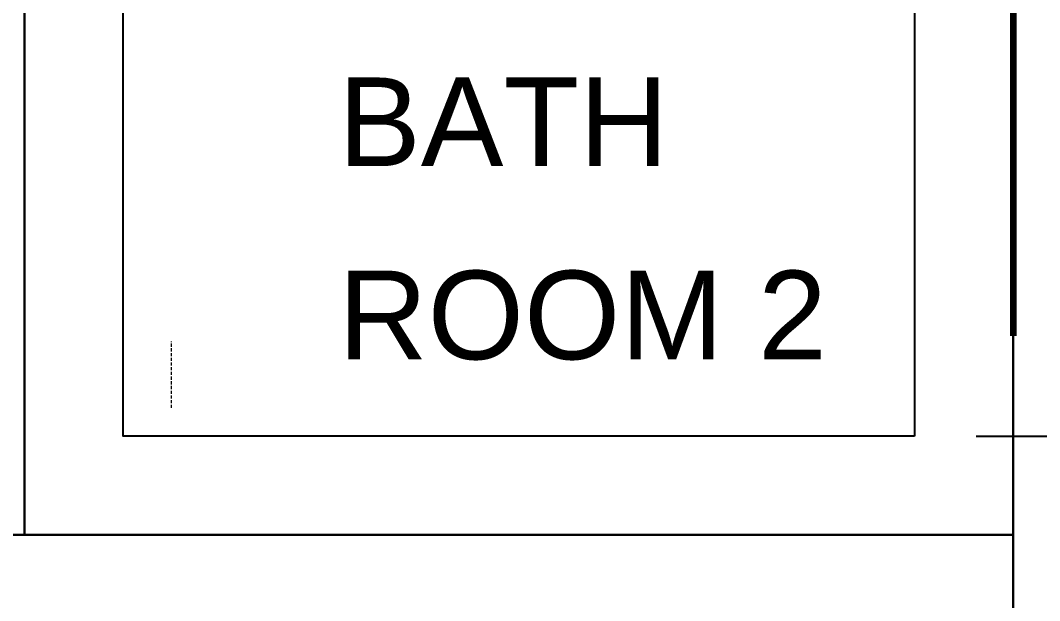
# Model space of a CAD drawing. Header units: millimetres. Extents: x -6165 to 15297, y -629 to 15029.
# Drawn here: x 11292 to 13353, y 3671 to 4846 of the extents above; entities that cross this region are included whole.
import ezdxf

# ---------------------------------------------------------------- set-up
doc = ezdxf.new("R2010")
doc.units = ezdxf.units.MM
doc.linetypes.add('ČÁRKOVANÁ2', pattern=[9.525, 6.35, -3.175])
doc.layers.add('3', color=7, linetype='ČÁRKOVANÁ2', lineweight=0)
doc.styles.get("Standard").update_dxf_attribs({"font": 'arial.ttf'})
doc.dimstyles.new('ISO-25', dxfattribs={"dimscale": 200, "dimtxt": 2.5, "dimasz": 2.5, "dimexe": 1.25, "dimexo": 0.625, "dimtad": 1, "dimtxsty": 'Standard', "dimcen": 2.5, "dimadec": 0, "dimazin": 0, "dimtfac": 1, "dimtmove": 0, "dimatfit": 3, "dimfxl": 1, "dimarcsym": 0})

# ---------------------------------------------------------------- blocks, each defined once
blk = doc.blocks.new('*D69')
at = {"color": 0, "lineweight": -2, "transparency": 16777216}
for p, q in [((13225, 5784), (15257.2, 5784)), ((15007.2, 5284), (15007.2, 4504.5)), ((13225, 4004.5), (15257.2, 4004.5))]:
    blk.add_line(p, q, dxfattribs=at)
at = {"color": 0, "transparency": 16777216}
for points in [[(14923.9, 5284), (15090.6, 5284), (15007.2, 5784)], [(14923.9, 4504.5), (15090.6, 4504.5), (15007.2, 4004.5)]]:
    blk.add_solid(points, dxfattribs=at)
at = {"layer": 'Defpoints', "color": 0, "transparency": 16777216}
for p in [(13100, 5784), (13100, 4004.5), (15007.2, 4004.5)]:
    blk.add_point(p, dxfattribs=at)
at = {"color": 0, "transparency": 16777216, "insert": (14627, 4894.3), "char_height": 500, "attachment_point": 5, "rotation": 90}
blk.add_mtext('1800', dxfattribs=at)

msp = doc.modelspace()

# ---------------------------------------------------------------- linework, layer by layer
at = {"color": 168, "lineweight": 140}
msp.add_line((13300, 5835.226), (13300, 4207.183), dxfattribs=at)
at = {"color": 250, "lineweight": 30}
for points in [[(13300, 10800), (1015.988, 10800), (1015.988, 804.509), (13300, 804.509)], [(13300, 3804.509), (11300, 3804.509), (11300, 5984.012), (13300, 5984.012)], [(13300, 804.509), (13300, 3804.509), (10300, 3804.509), (10300, 804.509)]]:
    msp.add_lwpolyline(points, close=True, dxfattribs=at)
at = {"color": 0}
msp.add_lwpolyline([(13100, 4004.509), (11500, 4004.509), (11500, 5784.012), (13100, 5784.012)], close=True, dxfattribs=at)
at = {"layer": '3', "color": 0}
msp.add_line((11597.302, 4061.457), (11597.302, 4196.183), dxfattribs=at)

# ---------------------------------------------------------------- texts
at = {"color": 2}
for s, p in [('BATH ', (11934.614, 4550.988)), ('ROOM 2', (11934.614, 4159.873))]:
    msp.add_text(s, height=179.364, dxfattribs=at).set_placement(p)

# ---------------------------------------------------------------- dimensions: what is measured, and where the dimension line sits
at = {"color": 168}
dim = msp.add_linear_dim(base=(15007.237, 4004.509), p1=(13100, 5784.012), p2=(13100, 4004.509), angle=90, text='1800', dimstyle='ISO-25', dxfattribs=at)
dim.commit()
dim.dimension.update_dxf_attribs({"geometry": '*D69', "text_midpoint": (15007.237, 4894.261), "dimtype": 160})

doc.saveas('drawing.dxf')
